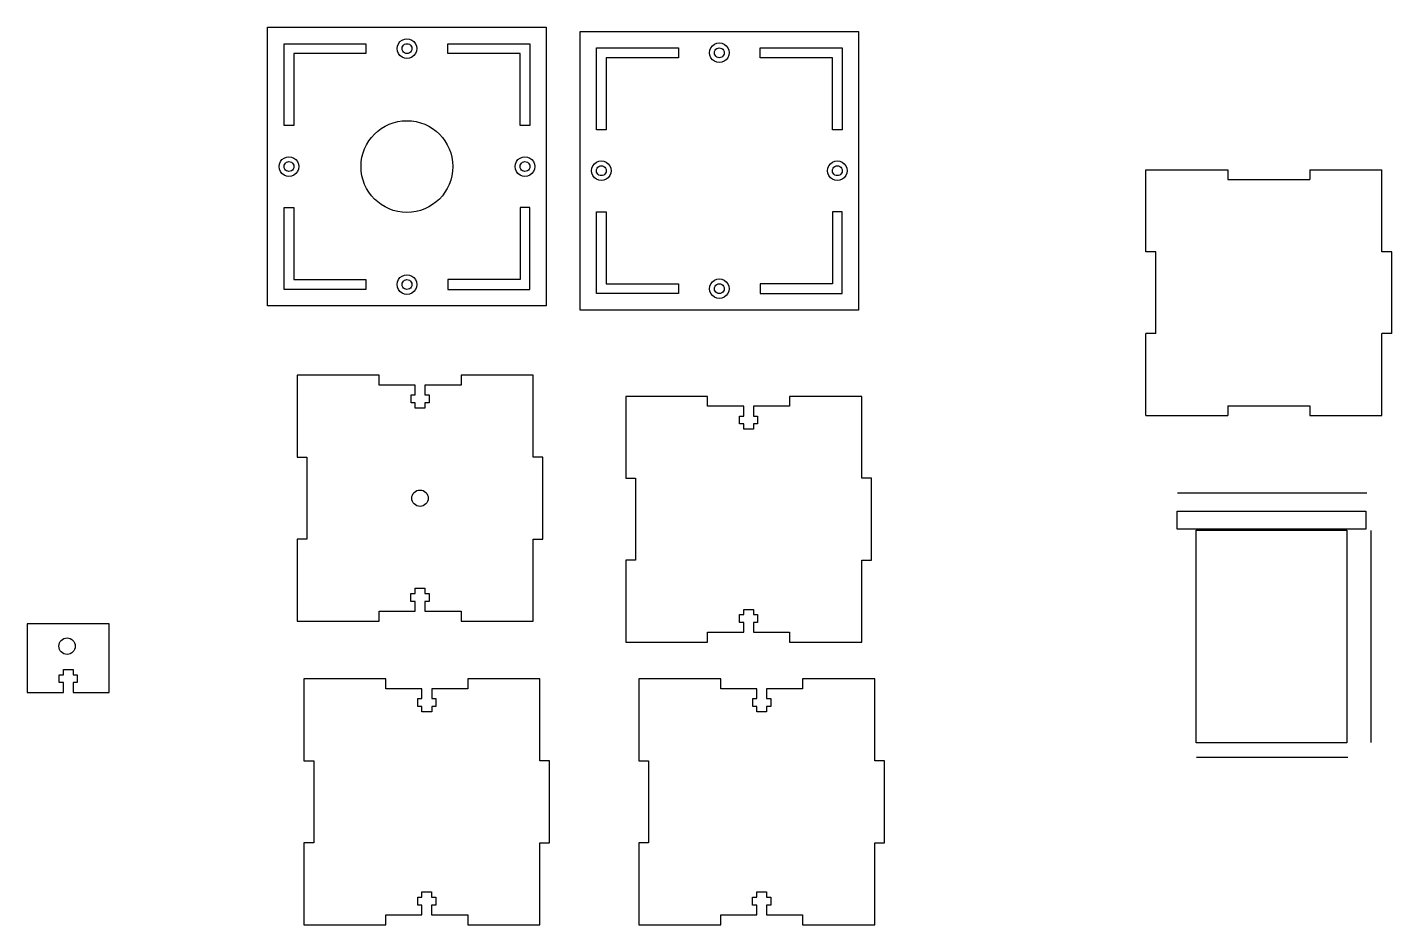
# Model space of a CAD drawing. Extents: x -5.6 to 36.1, y 1 to 28.4.
import ezdxf

# ---------------------------------------------------------------- set-up
doc = ezdxf.new("R2010")
doc.units = 0
doc.layers.add('Layer_1', color=7, linetype='CONTINUOUS')

msp = doc.modelspace()

# ---------------------------------------------------------------- linework, layer by layer
at = {"layer": 'Layer_1', "color": 7}
for points in [[(1.771065, 28.422823), (10.271065, 28.422823), (10.271065, 19.922824), (1.771065, 19.922824), (1.771065, 28.422823)], [(4.771178, 27.922851), (4.771178, 27.622978), (2.571265, 27.622978), (2.571256, 25.422703), (2.271037, 25.422703), (2.271037, 27.922851), (4.771178, 27.922851)], [(7.270962, 27.922851), (9.771092, 27.922851), (9.771092, 25.422703)], [(11.300444, 28.295334), (19.800444, 28.295334), (19.800444, 19.795334), (11.300444, 19.795334), (11.300444, 28.295334)], [(6.171065, 27.772737), (6.171065, 27.772737)], [(6.321065, 27.772737), (6.321065, 27.772737)], [(9.771092, 25.422703), (9.471237, 25.422703), (9.471237, 27.622978)], [(14.300558, 27.795362), (14.300558, 27.495489), (12.100644, 27.495489), (12.100636, 25.295214), (11.800416, 25.295214), (11.800416, 27.795362), (14.300558, 27.795362)], [(15.700444, 27.645248), (15.700444, 27.645248)], [(15.850444, 27.645248), (15.850444, 27.645248)], [(16.800341, 27.795362), (19.300472, 27.795362), (19.300472, 25.295214)], [(19.300472, 25.295214), (19.000616, 25.295214), (19.000616, 27.495489)], [(2.571151, 24.172823), (2.571151, 24.172823)], [(2.721151, 24.172823), (2.721151, 24.172823)], [(7.421065, 24.172823), (7.421065, 24.172823)], [(9.770978, 24.172823), (9.770978, 24.172823)], [(9.920978, 24.172823), (9.920978, 24.172823)], [(12.10053, 24.045334), (12.10053, 24.045334)], [(12.25053, 24.045334), (12.25053, 24.045334)], [(19.300358, 24.045334), (19.300358, 24.045334)], [(19.450358, 24.045334), (19.450358, 24.045334)], [(28.562594, 24.07426), (31.06273, 24.07426), (31.06273, 23.774399), (33.562514, 23.774399)], [(28.862808, 19.074341), (28.862808, 21.574477), (28.562594, 21.574477), (28.562594, 24.07426)], [(33.562514, 24.07426), (33.562514, 23.774399)], [(33.562514, 24.07426), (35.762789, 24.07426)], [(36.06265, 19.074341), (36.06265, 21.574477), (35.762789, 21.574477), (35.762789, 24.07426)], [(2.271037, 22.92292), (2.571256, 22.92292), (2.571256, 20.722998), (4.771178, 20.722998), (4.771178, 20.422796), (2.271037, 20.422796), (2.271037, 22.92292)], [(9.771092, 22.92292), (9.471237, 22.92292), (9.471237, 20.722998), (7.270962, 20.722998), (7.270962, 20.422796), (9.771092, 20.422796), (9.771092, 22.92292)], [(11.800416, 22.795431), (12.100636, 22.795431), (12.100636, 20.595508), (14.300558, 20.595508), (14.300558, 20.295306), (11.800416, 20.295306), (11.800416, 22.795431)], [(19.300472, 22.795431), (19.000616, 22.795431), (19.000616, 20.595508), (16.800341, 20.595508), (16.800341, 20.295306), (19.300472, 20.295306), (19.300472, 22.795431)], [(6.171065, 20.57291), (6.171065, 20.57291)], [(6.321065, 20.57291), (6.321065, 20.57291)], [(15.700444, 20.44542), (15.700444, 20.44542)], [(15.850444, 20.44542), (15.850444, 20.44542)], [(28.562594, 16.574557), (28.562594, 19.074341)], [(28.862808, 19.074341), (28.562594, 19.074341)], [(35.762789, 16.574557), (35.762789, 19.074341)], [(36.06265, 19.074341), (35.762789, 19.074341)], [(2.670585, 17.803628), (2.670585, 15.304198), (2.970446, 15.304198), (2.970446, 12.803885), (2.670585, 12.803885), (2.670585, 10.303573), (5.170016, 10.303573), (5.170016, 10.604316), (6.2698, 10.604316), (6.2698, 10.904177), (6.144564, 10.904177), (6.144564, 11.144066), (6.2698, 11.144066), (6.2698, 11.304579), (6.569661, 11.304579), (6.569661, 11.144066), (6.694898, 11.144066), (6.694898, 10.904177), (6.569661, 10.904177), (6.569661, 10.604316), (7.670328, 10.604316), (7.670328, 10.303573), (9.869898, 10.303573), (9.869898, 12.803885), (10.169759, 12.803885), (10.169759, 15.304198), (9.869898, 15.304198), (9.869898, 17.803628), (7.670328, 17.803628), (7.670328, 17.503767), (6.570543, 17.503767), (6.570543, 17.203906), (6.69578, 17.203906), (6.69578, 16.964017), (6.570543, 16.964017), (6.570543, 16.803503), (6.270682, 16.803503), (6.270682, 16.964017), (6.145446, 16.964017), (6.145446, 17.203906), (6.270682, 17.203906), (6.270682, 17.503767), (5.170016, 17.503767), (5.170016, 17.803628), (2.670585, 17.803628), (2.670585, 17.803628)], [(12.69426, 17.160544), (12.69426, 14.661114), (12.994121, 14.661114), (12.994121, 12.160801), (12.69426, 12.160801), (12.69426, 9.660489), (15.19369, 9.660489), (15.19369, 9.961232), (16.293475, 9.961232), (16.293475, 10.261093), (16.168239, 10.261093), (16.168239, 10.500982), (16.293475, 10.500982), (16.293475, 10.661496), (16.593336, 10.661496), (16.593336, 10.500982), (16.718572, 10.500982), (16.718572, 10.261093), (16.593336, 10.261093), (16.593336, 9.961232), (17.694003, 9.961232), (17.694003, 9.660489), (19.893572, 9.660489), (19.893572, 12.160801), (20.193433, 12.160801), (20.193433, 14.661114), (19.893572, 14.661114), (19.893572, 17.160544), (17.694003, 17.160544), (17.694003, 16.860683), (16.594218, 16.860683), (16.594218, 16.560822), (16.719454, 16.560822), (16.719454, 16.320933), (16.594218, 16.320933), (16.594218, 16.160419), (16.294357, 16.160419), (16.294357, 16.320933), (16.169121, 16.320933), (16.169121, 16.560822), (16.294357, 16.560822), (16.294357, 16.860683), (15.19369, 16.860683), (15.19369, 17.160544), (12.69426, 17.160544), (12.69426, 17.160544)], [(31.06273, 16.874418), (31.06273, 16.574557)], [(31.06273, 16.874418), (33.562514, 16.874418), (33.562514, 16.574557), (35.762789, 16.574557)], [(28.562594, 16.574557), (31.06273, 16.574557)], [(29.523805, 14.220872), (35.299106, 14.220872)], [(6.670172, 14.0536), (6.670172, 14.0536)], [(29.516568, 13.654304), (35.277359, 13.654304), (35.277359, 13.104279), (29.516568, 13.104279), (29.516568, 13.654304)], [(30.095542, 13.07533), (34.698385, 13.07533), (34.698385, 6.590822), (30.095542, 6.590822), (30.095542, 13.07533)], [(35.430373, 13.068093), (35.430373, 6.598059)], [(-5.560679, 10.223416), (-5.560679, 8.125269), (-4.460894, 8.125269), (-4.460894, 8.42513), (-4.586131, 8.42513), (-4.586131, 8.665019), (-4.460894, 8.665019), (-4.460894, 8.825533), (-4.161033, 8.825533), (-4.161033, 8.665019), (-4.035797, 8.665019), (-4.035797, 8.42513), (-4.161033, 8.42513), (-4.161033, 8.125269), (-3.060367, 8.125269), (-3.060367, 10.223416), (-5.560679, 10.223416)], [(-4.096222, 9.539112), (-4.096222, 9.539112)], [(2.875847, 8.539498), (2.875847, 6.040068), (3.175708, 6.040068), (3.175708, 3.539755), (2.875847, 3.539755), (2.875847, 1.039442), (5.375277, 1.039442), (5.375277, 1.340186), (6.475062, 1.340186), (6.475062, 1.640047), (6.349826, 1.640047), (6.349826, 1.879936), (6.475062, 1.879936), (6.475062, 2.04045), (6.774923, 2.04045), (6.774923, 1.879936), (6.900159, 1.879936), (6.900159, 1.640047), (6.774923, 1.640047), (6.774923, 1.340186), (7.87559, 1.340186), (7.87559, 1.039442), (10.075159, 1.039442), (10.075159, 3.539755), (10.37502, 3.539755), (10.37502, 6.040068), (10.075159, 6.040068), (10.075159, 8.539498), (7.87559, 8.539498), (7.87559, 8.239637), (6.775805, 8.239637), (6.775805, 7.939776), (6.901041, 7.939776), (6.901041, 7.699887), (6.775805, 7.699887), (6.775805, 7.539373), (6.475944, 7.539373), (6.475944, 7.699887), (6.350708, 7.699887), (6.350708, 7.939776), (6.475944, 7.939776), (6.475944, 8.239637), (5.375277, 8.239637), (5.375277, 8.539498), (2.875847, 8.539498), (2.875847, 8.539498)], [(13.093383, 8.539498), (13.093383, 6.040068), (13.393244, 6.040068), (13.393244, 3.539755), (13.093383, 3.539755), (13.093383, 1.039442), (15.592813, 1.039442), (15.592813, 1.340186), (16.692598, 1.340186), (16.692598, 1.640047), (16.567362, 1.640047), (16.567362, 1.879936), (16.692598, 1.879936), (16.692598, 2.04045), (16.992459, 2.04045), (16.992459, 1.879936), (17.117695, 1.879936), (17.117695, 1.640047), (16.992459, 1.640047), (16.992459, 1.340186), (18.093126, 1.340186), (18.093126, 1.039442), (20.292695, 1.039442), (20.292695, 3.539755), (20.592556, 3.539755), (20.592556, 6.040068), (20.292695, 6.040068), (20.292695, 8.539498), (18.093126, 8.539498), (18.093126, 8.239637), (16.993341, 8.239637), (16.993341, 7.939776), (17.118577, 7.939776), (17.118577, 7.699887), (16.993341, 7.699887), (16.993341, 7.539373), (16.69348, 7.539373), (16.69348, 7.699887), (16.568244, 7.699887), (16.568244, 7.939776), (16.69348, 7.939776), (16.69348, 8.239637), (15.592813, 8.239637), (15.592813, 8.539498), (13.093383, 8.539498), (13.093383, 8.539498)], [(30.102779, 6.156592), (34.719469, 6.156592)]]:
    msp.add_lwpolyline(points, dxfattribs=at)
for points in [[(5.721065, 27.772737), (5.721065, 27.879917), (5.778244, 27.978955), (5.871065, 28.032545)], [(5.871065, 27.772737), (5.871016, 27.82636), (5.899595, 27.875929), (5.946025, 27.902755)], [(5.871065, 28.032545), (5.963885, 28.086135), (6.078244, 28.086135), (6.171065, 28.032545)], [(5.946025, 27.902755), (5.992456, 27.92958), (6.049674, 27.92958), (6.096104, 27.902755)], [(6.096104, 27.902755), (6.142534, 27.875929), (6.171113, 27.82636), (6.171065, 27.772737)], [(6.171065, 28.032545), (6.263885, 27.978955), (6.321065, 27.879917), (6.321065, 27.772737)], [(7.270962, 27.622978), (7.270962, 27.722932), (7.270962, 27.822897), (7.270962, 27.922851)], [(15.250444, 27.645248), (15.250444, 27.752427), (15.307624, 27.851466), (15.400444, 27.905055)], [(15.400444, 27.905055), (15.493265, 27.958645), (15.607624, 27.958645), (15.700444, 27.905055)], [(15.700444, 27.905055), (15.793265, 27.851466), (15.850444, 27.752427), (15.850444, 27.645248)], [(5.871065, 27.51293), (5.778244, 27.566519), (5.721065, 27.665557), (5.721065, 27.772737)], [(5.946025, 27.64272), (5.899595, 27.669545), (5.871016, 27.719115), (5.871065, 27.772737)], [(6.171065, 27.51293), (6.078244, 27.45934), (5.963885, 27.45934), (5.871065, 27.51293)], [(6.096104, 27.64272), (6.049674, 27.615895), (5.992456, 27.615895), (5.946025, 27.64272)], [(6.171065, 27.772737), (6.171113, 27.719115), (6.142534, 27.669545), (6.096104, 27.64272)], [(6.321065, 27.772737), (6.321065, 27.665557), (6.263885, 27.566519), (6.171065, 27.51293)], [(9.471237, 27.622978), (8.737812, 27.622978), (8.004387, 27.622978), (7.270962, 27.622978)], [(15.400444, 27.38544), (15.307624, 27.43903), (15.250444, 27.538068), (15.250444, 27.645248)], [(15.400444, 27.645248), (15.400396, 27.69887), (15.428975, 27.74844), (15.475405, 27.775265)], [(15.475405, 27.51523), (15.428975, 27.542056), (15.400396, 27.591626), (15.400444, 27.645248)], [(15.475405, 27.775265), (15.521835, 27.802091), (15.579054, 27.802091), (15.625484, 27.775265)], [(15.625484, 27.51523), (15.579054, 27.488405), (15.521835, 27.488405), (15.475405, 27.51523)], [(15.625484, 27.775265), (15.671914, 27.74844), (15.700493, 27.69887), (15.700444, 27.645248)], [(15.700444, 27.645248), (15.700493, 27.591626), (15.671914, 27.542056), (15.625484, 27.51523)], [(15.850444, 27.645248), (15.850444, 27.538068), (15.793265, 27.43903), (15.700444, 27.38544)], [(16.800341, 27.495489), (16.800341, 27.595443), (16.800341, 27.695408), (16.800341, 27.795362)], [(19.000616, 27.495489), (18.267191, 27.495489), (17.533766, 27.495489), (16.800341, 27.495489)], [(15.700444, 27.38544), (15.607624, 27.33185), (15.493265, 27.33185), (15.400444, 27.38544)], [(4.621065, 24.172823), (4.621065, 24.946022), (5.247866, 25.572823), (6.021065, 25.572823)], [(6.021065, 25.572823), (6.794263, 25.572823), (7.421065, 24.946022), (7.421065, 24.172823)], [(2.121151, 24.172823), (2.121151, 24.280003), (2.17833, 24.379041), (2.271151, 24.432631)], [(2.271151, 23.913016), (2.17833, 23.966606), (2.121151, 24.065644), (2.121151, 24.172823)], [(2.271151, 24.172823), (2.271102, 24.226446), (2.299681, 24.276016), (2.346111, 24.302841)], [(2.346111, 24.042806), (2.299681, 24.069631), (2.271102, 24.119201), (2.271151, 24.172823)], [(2.271151, 24.432631), (2.363971, 24.486221), (2.47833, 24.486221), (2.571151, 24.432631)], [(2.346111, 24.302841), (2.392542, 24.329666), (2.44976, 24.329666), (2.49619, 24.302841)], [(2.49619, 24.302841), (2.54262, 24.276016), (2.571199, 24.226446), (2.571151, 24.172823)], [(2.571151, 24.172823), (2.571199, 24.119201), (2.54262, 24.069631), (2.49619, 24.042806)], [(2.571151, 24.432631), (2.663971, 24.379041), (2.721151, 24.280003), (2.721151, 24.172823)], [(2.721151, 24.172823), (2.721151, 24.065644), (2.663971, 23.966606), (2.571151, 23.913016)], [(6.021065, 22.772823), (5.247866, 22.772823), (4.621065, 23.399625), (4.621065, 24.172823)], [(7.421065, 24.172823), (7.421065, 23.399625), (6.794263, 22.772823), (6.021065, 22.772823)], [(9.320978, 24.172823), (9.320978, 24.280003), (9.378158, 24.379041), (9.470978, 24.432631)], [(9.470978, 23.913016), (9.378158, 23.966606), (9.320978, 24.065644), (9.320978, 24.172823)], [(9.470978, 24.172823), (9.47093, 24.226446), (9.499509, 24.276016), (9.545939, 24.302841)], [(9.545939, 24.042806), (9.499509, 24.069631), (9.47093, 24.119201), (9.470978, 24.172823)], [(9.470978, 24.432631), (9.563799, 24.486221), (9.678158, 24.486221), (9.770978, 24.432631)], [(9.545939, 24.302841), (9.592369, 24.329666), (9.649587, 24.329666), (9.696018, 24.302841)], [(9.696018, 24.302841), (9.742448, 24.276016), (9.771027, 24.226446), (9.770978, 24.172823)], [(9.770978, 24.172823), (9.771027, 24.119201), (9.742448, 24.069631), (9.696018, 24.042806)], [(9.770978, 24.432631), (9.863799, 24.379041), (9.920978, 24.280003), (9.920978, 24.172823)], [(9.920978, 24.172823), (9.920978, 24.065644), (9.863799, 23.966606), (9.770978, 23.913016)], [(11.65053, 24.045334), (11.65053, 24.152514), (11.70771, 24.251552), (11.80053, 24.305142)], [(11.80053, 24.045334), (11.800482, 24.098956), (11.829061, 24.148526), (11.875491, 24.175352)], [(11.80053, 24.305142), (11.893351, 24.358732), (12.00771, 24.358732), (12.10053, 24.305142)], [(11.875491, 24.175352), (11.921921, 24.202177), (11.979139, 24.202177), (12.02557, 24.175352)], [(12.02557, 24.175352), (12.072, 24.148526), (12.100579, 24.098956), (12.10053, 24.045334)], [(12.10053, 24.305142), (12.193351, 24.251552), (12.25053, 24.152514), (12.25053, 24.045334)], [(18.850358, 24.045334), (18.850358, 24.152514), (18.907537, 24.251552), (19.000358, 24.305142)], [(19.000358, 24.045334), (19.000309, 24.098956), (19.028888, 24.148526), (19.075318, 24.175352)], [(19.000358, 24.305142), (19.093178, 24.358732), (19.207537, 24.358732), (19.300358, 24.305142)], [(19.075318, 24.175352), (19.121749, 24.202177), (19.178967, 24.202177), (19.225397, 24.175352)], [(19.225397, 24.175352), (19.271827, 24.148526), (19.300407, 24.098956), (19.300358, 24.045334)], [(19.300358, 24.305142), (19.393178, 24.251552), (19.450358, 24.152514), (19.450358, 24.045334)], [(2.571151, 23.913016), (2.47833, 23.859426), (2.363971, 23.859426), (2.271151, 23.913016)], [(2.49619, 24.042806), (2.44976, 24.015981), (2.392542, 24.015981), (2.346111, 24.042806)], [(9.770978, 23.913016), (9.678158, 23.859426), (9.563799, 23.859426), (9.470978, 23.913016)], [(9.696018, 24.042806), (9.649587, 24.015981), (9.592369, 24.015981), (9.545939, 24.042806)], [(11.80053, 23.785526), (11.70771, 23.839116), (11.65053, 23.938154), (11.65053, 24.045334)], [(11.875491, 23.915317), (11.829061, 23.942142), (11.800482, 23.991712), (11.80053, 24.045334)], [(12.10053, 23.785526), (12.00771, 23.731937), (11.893351, 23.731937), (11.80053, 23.785526)], [(12.02557, 23.915317), (11.979139, 23.888491), (11.921921, 23.888491), (11.875491, 23.915317)], [(12.10053, 24.045334), (12.100579, 23.991712), (12.072, 23.942142), (12.02557, 23.915317)], [(12.25053, 24.045334), (12.25053, 23.938154), (12.193351, 23.839116), (12.10053, 23.785526)], [(19.000358, 23.785526), (18.907537, 23.839116), (18.850358, 23.938154), (18.850358, 24.045334)], [(19.075318, 23.915317), (19.028888, 23.942142), (19.000309, 23.991712), (19.000358, 24.045334)], [(19.300358, 23.785526), (19.207537, 23.731937), (19.093178, 23.731937), (19.000358, 23.785526)], [(19.225397, 23.915317), (19.178967, 23.888491), (19.121749, 23.888491), (19.075318, 23.915317)], [(19.300358, 24.045334), (19.300407, 23.991712), (19.271827, 23.942142), (19.225397, 23.915317)], [(19.450358, 24.045334), (19.450358, 23.938154), (19.393178, 23.839116), (19.300358, 23.785526)], [(5.721065, 20.57291), (5.721065, 20.680089), (5.778244, 20.779127), (5.871065, 20.832717)], [(5.871065, 20.832717), (5.963885, 20.886307), (6.078244, 20.886307), (6.171065, 20.832717)], [(6.171065, 20.832717), (6.263885, 20.779127), (6.321065, 20.680089), (6.321065, 20.57291)], [(5.871065, 20.313102), (5.778244, 20.366692), (5.721065, 20.46573), (5.721065, 20.57291)], [(5.871065, 20.57291), (5.871016, 20.626532), (5.899595, 20.676102), (5.946025, 20.702927)], [(5.946025, 20.442892), (5.899595, 20.469717), (5.871016, 20.519287), (5.871065, 20.57291)], [(5.946025, 20.702927), (5.992456, 20.729752), (6.049674, 20.729752), (6.096104, 20.702927)], [(6.096104, 20.442892), (6.049674, 20.416067), (5.992456, 20.416067), (5.946025, 20.442892)], [(6.096104, 20.702927), (6.142534, 20.676102), (6.171113, 20.626532), (6.171065, 20.57291)], [(6.171065, 20.57291), (6.171113, 20.519287), (6.142534, 20.469717), (6.096104, 20.442892)], [(6.321065, 20.57291), (6.321065, 20.46573), (6.263885, 20.366692), (6.171065, 20.313102)], [(15.250444, 20.44542), (15.250444, 20.5526), (15.307624, 20.651638), (15.400444, 20.705228)], [(15.400444, 20.185613), (15.307624, 20.239202), (15.250444, 20.338241), (15.250444, 20.44542)], [(15.400444, 20.44542), (15.400396, 20.499043), (15.428975, 20.548613), (15.475405, 20.575438)], [(15.475405, 20.315403), (15.428975, 20.342228), (15.400396, 20.391798), (15.400444, 20.44542)], [(15.400444, 20.705228), (15.493265, 20.758818), (15.607624, 20.758818), (15.700444, 20.705228)], [(15.475405, 20.575438), (15.521835, 20.602263), (15.579054, 20.602263), (15.625484, 20.575438)], [(15.625484, 20.575438), (15.671914, 20.548613), (15.700493, 20.499043), (15.700444, 20.44542)], [(15.700444, 20.44542), (15.700493, 20.391798), (15.671914, 20.342228), (15.625484, 20.315403)], [(15.700444, 20.705228), (15.793265, 20.651638), (15.850444, 20.5526), (15.850444, 20.44542)], [(15.850444, 20.44542), (15.850444, 20.338241), (15.793265, 20.239202), (15.700444, 20.185613)], [(6.171065, 20.313102), (6.078244, 20.259512), (5.963885, 20.259512), (5.871065, 20.313102)], [(15.700444, 20.185613), (15.607624, 20.132023), (15.493265, 20.132023), (15.400444, 20.185613)], [(15.625484, 20.315403), (15.579054, 20.288578), (15.521835, 20.288578), (15.475405, 20.315403)], [(6.170172, 14.0536), (6.170172, 14.191672), (6.282101, 14.3036), (6.420172, 14.3036)], [(6.420172, 14.3036), (6.558243, 14.3036), (6.670172, 14.191672), (6.670172, 14.0536)], [(6.420172, 13.8036), (6.282101, 13.8036), (6.170172, 13.915529), (6.170172, 14.0536)], [(6.670172, 14.0536), (6.670172, 13.915529), (6.558243, 13.8036), (6.420172, 13.8036)], [(-4.596222, 9.539112), (-4.596222, 9.677183), (-4.484294, 9.789112), (-4.346222, 9.789112)], [(-4.346222, 9.789112), (-4.208151, 9.789112), (-4.096222, 9.677183), (-4.096222, 9.539112)], [(-4.346222, 9.289112), (-4.484294, 9.289112), (-4.596222, 9.401041), (-4.596222, 9.539112)], [(-4.096222, 9.539112), (-4.096222, 9.401041), (-4.208151, 9.289112), (-4.346222, 9.289112)]]:
    msp.add_open_spline(points, degree=3, dxfattribs=at)

doc.saveas('drawing.dxf')
